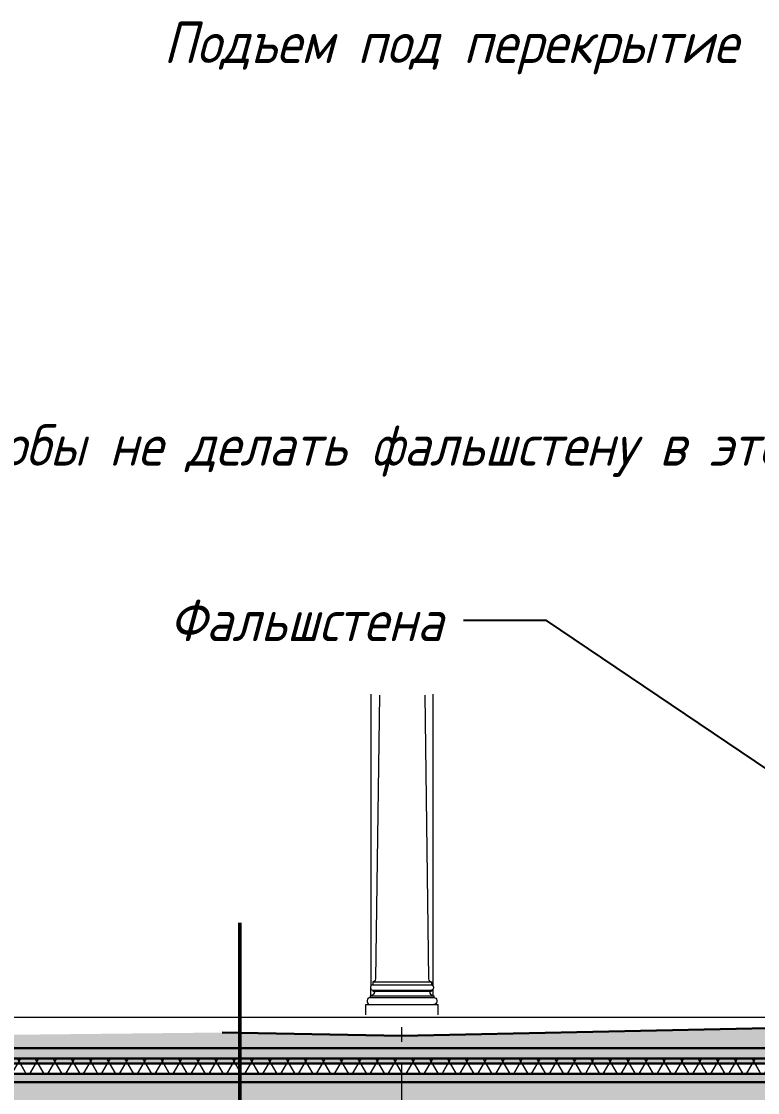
# Model space of a CAD drawing. Header units: millimetres. Extents: x -473555 to 660023, y 5037 to 453528.
# Drawn here: x 238666 to 245781, y 166503 to 176858 of the extents above; entities that cross this region are included whole.
import ezdxf
from ezdxf import colors
from ezdxf.entities.mleader import LeaderData, LeaderLine
from ezdxf.enums import TextEntityAlignment as Align
from ezdxf.math import Vec2, Vec3

# ---------------------------------------------------------------- set-up
doc = ezdxf.new("R2010")
doc.units = ezdxf.units.MM
doc.linetypes.add('Штрихпунктирная', pattern=[1093.611073, 529.166651, -211.666656, 141.111112, -211.666656])
for name, color, linetype, lineweight in [('2D - Общий_Ном._пера__2', 8, 'Continuous', 20), ('3D-сетки_Ном._пера__1', 7, 'Continuous', 30), ('3D-сетки_Ном._пера__2', 8, 'Continuous', 20), ('ВК_K1', 34, 'Continuous', 50), ('Конструктивный - Несущий_Ном._пера__93', 9, 'Continuous', 13), ('Механика_Ном._пера__93', 9, 'Continuous', 13), ('Структуры стальные_Ном._пера__1', 7, 'Continuous', 30), ('Структуры стальные_Ном._пера__98', 7, 'Continuous', 18)]:
    doc.layers.add(name, color=color, linetype=linetype, lineweight=lineweight)
doc.layers.add('ВК_text', color=102, linetype='Continuous')
doc.layers.add('Структуры стальные', color=7, linetype='Continuous')
for name, color, linetype, lineweight, plot in [('Перекрытия_Полы_Ном._пера__1', 7, 'Continuous', 30, False), ('Перекрытия_Полы_Ном._пера__2', 8, 'Continuous', 20, False), ('Перекрытия_Полы_Ном._пера__93', 9, 'Continuous', 13, False), ('Перекрытия_Полы_Ном._пера__97', 7, 'Continuous', 20, False)]:
    doc.layers.add(name, color=color, linetype=linetype, lineweight=lineweight, plot=plot)
doc.layers.add('Перекрытия_Полы_Ном._пера__45', color=7, linetype='Continuous', lineweight=20, true_color=0x00a4a4, plot=False)
doc.styles.add('ВК_текст_чертеж', font='isocpeur.ttf', dxfattribs={"width": 0.9, "oblique": 15})
doc.styles.add('СГЕНЕРИР_СТИЛЬ_3', font='arial.ttf')
pattern_1 = [(60, (219157.86, 167253.14), (-129.9038, 75), []), (120, (219157.86, 167253.14), (129.9038, 75), [])]
pattern_2 = [(0, (219157.9, 167253.1), (0, 779.423), [48.75, -401.25]), (0, (219382.9, 167642.85), (0, 779.423), [48.75, -401.25]), (60, (219157.9, 167253.1), (-675, 389.711), [48.75, -401.25]), (60, (219607.9, 167253.1), (-675, 389.711), [48.75, -401.25]), (120, (219206.6, 167253.1), (675, 389.711), [48.75, -401.25]), (120, (219656.6, 167253.1), (675, 389.711), [48.75, -401.25]), (0, (219157.86, 167328.14), (0, 150), [0, -150, 0, -225]), (45, (219232.86, 167328.14), (-106.066, 106.066), [0, -112.5, 0, -187.5])]
pattern_3 = [(45, (219157.86, 167453.14), (-63.63961, 63.63961), [0, -60, 0, -90]), (110, (219357.86, 167453.14), (84.57234, 30.78181), [0, -44, 0, -76])]

# ---------------------------------------------------------------- blocks, each defined once
blk = doc.blocks.new('Стандартный Маркер Сетки[162]', base_point=(23186, 0))
at = {"layer": 'Структуры стальные_Ном._пера__98', "linetype": 'Штрихпунктирная'}
blk.add_line((23186, -1000), (23186, 0), dxfattribs=at)
at = {"layer": 'Структуры стальные_Ном._пера__1', "style": 'СГЕНЕРИР_СТИЛЬ_3'}
blk.add_attdef('AC_MarkerText_1', text='', height=350, rotation=360, dxfattribs=at).set_placement((23186, -10483), align=Align.MIDDLE_CENTER)

msp = doc.modelspace()

# ---------------------------------------------------------------- hatches: boundary and pattern name
at = {"layer": '2D - Общий_Ном._пера__2', "linetype": 'Continuous', "lineweight": 0, "true_color": 0x9f9f9f}
msp.add_hatch(color=253, dxfattribs=at).paths.add_polyline_path([(266644.2, 166403.1), (232644.2, 166403.1), (232644.2, 166603.1), (266644.2, 166603.1)])
at = {"layer": '3D-сетки_Ном._пера__2', "linetype": 'Continuous'}
h = msp.add_hatch(dxfattribs=at)
h.set_pattern_fill('БЕТОН_ЛЁГКИЙ', color=256, style=0, pattern_type=2)
h.set_pattern_definition(pattern_2)
h.paths.add_polyline_path([(258781.4, 167083.7), (257044.2, 167053.1), (249694.3, 167203.1), (249694.2, 167203.1), (242344.2, 167053.1), (240607.1, 167083.7), (237794.8, 167053.1), (237794.8, 166833.1), (261593.7, 166833.1), (261593.7, 167133.1)])
h = msp.add_hatch(dxfattribs=at)
h.set_pattern_fill('БЕТОН_ЛЁГКИЙ', color=256, style=0, pattern_type=2)
h.set_pattern_definition(pattern_2)
h.paths.add_polyline_path([(258781.4, 167083.7), (257044.2, 167053.1), (249694.3, 167203.1), (249694.2, 167203.1), (242344.2, 167053.1), (240607.1, 167083.7), (237794.8, 167053.1), (237794.8, 166833.1), (261593.7, 166833.1), (261593.7, 167133.1)])
at = {"layer": 'Перекрытия_Полы_Ном._пера__2', "linetype": 'Continuous'}
h = msp.add_hatch(dxfattribs=at)
h.set_pattern_fill('БЕТОН_ЛЁГКИЙ', color=256, style=0, pattern_type=2)
h.set_pattern_definition(pattern_2)
h.paths.add_polyline_path([(261593.7, 166603.1), (261593.7, 166683.1), (232644.2, 166683.1), (232644.2, 166603.1)])
at = {"layer": 'Перекрытия_Полы_Ном._пера__45', "linetype": 'Continuous'}
h = msp.add_hatch(dxfattribs=at)
h.set_pattern_fill('ТЕПЛОИЗОЛЯЦИЯ', color=256, style=0, pattern_type=2)
h.set_pattern_definition(pattern_1)
h.paths.add_polyline_path([(261593.7, 166683.1), (261593.7, 166833.1), (232644.2, 166833.1), (232644.2, 166683.1)])
h = msp.add_hatch(dxfattribs=at)
h.set_pattern_fill('ТЕПЛОИЗОЛЯЦИЯ', color=256, style=0, pattern_type=2)
h.set_pattern_definition(pattern_1)
h.paths.add_polyline_path([(261593.7, 166683.1), (261593.7, 166833.1), (237794.8, 166833.1), (237794.8, 166683.1)])
h = msp.add_hatch(dxfattribs=at)
h.set_pattern_fill('ТЕПЛОИЗОЛЯЦИЯ', color=256, style=0, pattern_type=2)
h.set_pattern_definition(pattern_1)
h.paths.add_polyline_path([(261593.7, 166683.1), (261593.7, 166783.1), (232644.2, 166783.1), (232644.2, 166683.1)])
h = msp.add_hatch(dxfattribs=at)
h.set_pattern_fill('ТЕПЛОИЗОЛЯЦИЯ', color=256, style=0, pattern_type=2)
h.set_pattern_definition(pattern_1)
h.paths.add_polyline_path([(261593.7, 166683.1), (261593.7, 166783.1), (237794.8, 166783.1), (237794.8, 166683.1)])
at = {"layer": 'Перекрытия_Полы_Ном._пера__97', "linetype": 'Continuous'}
h = msp.add_hatch(dxfattribs=at)
h.set_pattern_fill('КАМЕНЬ_ТЁСАНЫЙ', color=256, style=0, pattern_type=2)
h.set_pattern_definition(pattern_3)
h.paths.add_polyline_path([(261593.7, 166783.1), (261593.7, 166933.1), (232644.2, 166933.1), (232644.2, 166783.1)])
h = msp.add_hatch(dxfattribs=at)
h.set_pattern_fill('КАМЕНЬ_ТЁСАНЫЙ', color=256, style=0, pattern_type=2)
h.set_pattern_definition(pattern_3)
h.paths.add_polyline_path([(261593.7, 166783.1), (261593.7, 166933.1), (237794.8, 166933.1), (237794.8, 166783.1)])

# ---------------------------------------------------------------- linework, layer by layer
at = {"layer": '3D-сетки_Ном._пера__1', "linetype": 'Continuous'}
for p, q in [((242344.2, 167053.1), (249694.2, 167203.1)), ((242344.2, 167053.1), (249694.2, 167203.1)), ((242344.2, 167053.1), (240607.1, 167083.7)), ((242344.2, 167053.1), (240607.1, 167083.7)), ((232644.2, 166833.1), (261593.7, 166833.1))]:
    msp.add_line(p, q, dxfattribs=at)
at = {"layer": 'ВК_K1', "linetype": 'Continuous'}
msp.add_line((240776.8, 159979.7), (240776.8, 168143.7), dxfattribs=at)
at = {"layer": 'Конструктивный - Несущий_Ном._пера__93', "linetype": 'Continuous'}
for p, q in [((242045.2, 167533.8), (242045.2, 170353.2)), ((242045.2, 167533.8), (242045.2, 170353.2)), ((242645.2, 167532.5), (242645.2, 170353.2)), ((242645.2, 167532.5), (242645.2, 170353.2)), ((242044.2, 167442.1), (242044.2, 167504.9)), ((242044.2, 167442.1), (242044.2, 167504.9)), ((242644.2, 167442.5), (242644.2, 167503.3)), ((242644.2, 167442.5), (242644.2, 167503.3))]:
    msp.add_line(p, q, dxfattribs=at)
at = {"layer": 'Механика_Ном._пера__93', "linetype": 'Continuous'}
for p, q in [((242125.8, 170343.4), (242089.3, 167602.9)), ((242125.8, 170343.4), (242089.3, 167602.9)), ((242563.7, 170343.4), (242600.2, 167602.9)), ((242563.7, 170343.4), (242600.2, 167602.9)), ((242047.9, 167537.7), (242043.3, 167531.1)), ((242047.9, 167537.7), (242043.3, 167531.1)), ((242054, 167542), (242047.9, 167537.7)), ((242054, 167542), (242047.9, 167537.7)), ((242060.9, 167543.4), (242054, 167542)), ((242060.9, 167543.4), (242054, 167542)), ((242070.8, 167575.3), (242060.9, 167573.1)), ((242070.8, 167575.3), (242060.9, 167573.1)), ((242060.9, 167573.1), (242095.1, 167573.1)), ((242060.9, 167573.1), (242060.9, 167543.4)), ((242060.9, 167573.1), (242095.1, 167573.1)), ((242060.9, 167573.1), (242060.9, 167543.4)), ((242060.9, 167543.4), (242095.1, 167543.4)), ((242060.9, 167543.4), (242095.1, 167543.4)), ((242079.5, 167581.6), (242070.8, 167575.3)), ((242079.5, 167581.6), (242070.8, 167575.3)), ((242085.9, 167591.2), (242079.5, 167581.6)), ((242085.9, 167591.2), (242079.5, 167581.6)), ((242089.3, 167602.9), (242085.9, 167591.2)), ((242089.3, 167602.9), (242085.9, 167591.2)), ((242095.1, 167573.1), (242159.5, 167573.1)), ((242095.1, 167573.1), (242159.5, 167573.1)), ((242095.1, 167543.4), (242159.5, 167543.4)), ((242095.1, 167543.4), (242159.5, 167543.4)), ((242159.5, 167573.1), (242246.2, 167573.1)), ((242159.5, 167573.1), (242246.2, 167573.1)), ((242159.5, 167543.4), (242246.2, 167543.4)), ((242159.5, 167543.4), (242246.2, 167543.4)), ((242246.2, 167573.1), (242344.8, 167573.1)), ((242246.2, 167573.1), (242344.8, 167573.1)), ((242246.2, 167543.4), (242344.8, 167543.4)), ((242246.2, 167543.4), (242344.8, 167543.4)), ((242344.8, 167573.1), (242443.3, 167573.1)), ((242344.8, 167573.1), (242443.3, 167573.1)), ((242344.8, 167543.4), (242443.3, 167543.4)), ((242344.8, 167543.4), (242443.3, 167543.4)), ((242443.3, 167573.1), (242530, 167573.1)), ((242443.3, 167573.1), (242530, 167573.1)), ((242443.3, 167543.4), (242530, 167543.4)), ((242443.3, 167543.4), (242530, 167543.4)), ((242530, 167573.1), (242594.4, 167573.1)), ((242530, 167573.1), (242594.4, 167573.1)), ((242530, 167543.4), (242594.4, 167543.4)), ((242530, 167543.4), (242594.4, 167543.4)), ((242594.4, 167573.1), (242628.6, 167573.1)), ((242594.4, 167573.1), (242628.6, 167573.1)), ((242594.4, 167543.4), (242628.6, 167543.4)), ((242594.4, 167543.4), (242628.6, 167543.4)), ((242600.2, 167602.9), (242603.6, 167591.2)), ((242600.2, 167602.9), (242603.6, 167591.2)), ((242603.6, 167591.2), (242610, 167581.6)), ((242603.6, 167591.2), (242610, 167581.6)), ((242610, 167581.6), (242618.7, 167575.3)), ((242610, 167581.6), (242618.7, 167575.3)), ((242618.7, 167575.3), (242628.6, 167573.1)), ((242618.7, 167575.3), (242628.6, 167573.1)), ((242628.6, 167573.1), (242628.6, 167543.4)), ((242628.6, 167573.1), (242628.6, 167543.4)), ((242628.6, 167543.4), (242635.5, 167542)), ((242628.6, 167543.4), (242635.5, 167542)), ((242635.5, 167542), (242641.6, 167537.7)), ((242635.5, 167542), (242641.6, 167537.7)), ((242641.6, 167537.7), (242646.2, 167531.1)), ((242641.6, 167537.7), (242646.2, 167531.1)), ((242061.3, 167448.3), (242036.6, 167439.3)), ((242061.3, 167448.3), (242036.6, 167439.3)), ((242036.6, 167439.3), (242073.7, 167439.3)), ((242036.6, 167439.3), (242036.6, 167422.5)), ((242036.6, 167439.3), (242073.7, 167439.3)), ((242036.6, 167439.3), (242036.6, 167422.5)), ((242043.3, 167531.1), (242040.9, 167523)), ((242043.3, 167531.1), (242040.9, 167523)), ((242040.9, 167523), (242040.9, 167514.3)), ((242040.9, 167523), (242040.9, 167514.3)), ((242040.9, 167514.3), (242043.3, 167506.2)), ((242040.9, 167514.3), (242043.3, 167506.2)), ((242043.3, 167506.2), (242047.9, 167499.6)), ((242043.3, 167506.2), (242047.9, 167499.6)), ((242047.9, 167499.6), (242054, 167495.3)), ((242047.9, 167499.6), (242054, 167495.3)), ((242054, 167495.3), (242060.9, 167493.9)), ((242054, 167495.3), (242060.9, 167493.9)), ((242060.9, 167493.8), (242095.1, 167493.8)), ((242060.9, 167493.8), (242060.9, 167483.9)), ((242060.9, 167493.8), (242095.1, 167493.8)), ((242060.9, 167493.8), (242060.9, 167483.9)), ((242060.9, 167483.9), (242095.1, 167483.9)), ((242060.9, 167483.9), (242066.1, 167482.9)), ((242060.9, 167483.9), (242095.1, 167483.9)), ((242060.9, 167483.9), (242066.1, 167482.9)), ((242069.4, 167454.8), (242061.3, 167448.3)), ((242069.4, 167454.8), (242061.3, 167448.3)), ((242066.1, 167482.9), (242074, 167479.1)), ((242066.1, 167482.9), (242074, 167479.1)), ((242075.5, 167464.1), (242069.4, 167454.8)), ((242075.5, 167464.1), (242069.4, 167454.8)), ((242073.7, 167439.3), (242143.6, 167439.3)), ((242073.7, 167439.3), (242143.6, 167439.3)), ((242074, 167479.1), (242075.8, 167477.1)), ((242074, 167479.1), (242075.8, 167477.1)), ((242076.8, 167467.7), (242075.5, 167464.1)), ((242076.8, 167467.7), (242075.5, 167464.1)), ((242075.8, 167477.1), (242077, 167474.4)), ((242075.8, 167477.1), (242077, 167474.4)), ((242077.4, 167471.5), (242076.8, 167467.7)), ((242077.4, 167471.5), (242076.8, 167467.7)), ((242077, 167474.4), (242077.4, 167471.5)), ((242077, 167474.4), (242077.4, 167471.5)), ((242095.1, 167493.8), (242159.5, 167493.8)), ((242095.1, 167493.8), (242159.5, 167493.8)), ((242095.1, 167483.9), (242159.5, 167483.9)), ((242095.1, 167483.9), (242159.5, 167483.9)), ((242143.6, 167439.3), (242237.7, 167439.3)), ((242143.6, 167439.3), (242237.7, 167439.3)), ((242159.5, 167493.8), (242246.2, 167493.8)), ((242159.5, 167493.8), (242246.2, 167493.8)), ((242159.5, 167483.9), (242246.2, 167483.9)), ((242159.5, 167483.9), (242246.2, 167483.9)), ((242237.7, 167439.3), (242344.8, 167439.3)), ((242237.7, 167439.3), (242344.8, 167439.3)), ((242246.2, 167493.8), (242344.8, 167493.8)), ((242246.2, 167493.8), (242344.8, 167493.8)), ((242246.2, 167483.9), (242344.8, 167483.9)), ((242246.2, 167483.9), (242344.8, 167483.9)), ((242344.8, 167493.8), (242443.3, 167493.8)), ((242344.8, 167493.8), (242443.3, 167493.8)), ((242344.8, 167483.9), (242443.3, 167483.9)), ((242344.8, 167483.9), (242443.3, 167483.9)), ((242344.8, 167439.3), (242451.8, 167439.3)), ((242344.8, 167439.3), (242451.8, 167439.3)), ((242443.3, 167493.8), (242530, 167493.8)), ((242443.3, 167493.8), (242530, 167493.8)), ((242443.3, 167483.9), (242530, 167483.9)), ((242443.3, 167483.9), (242530, 167483.9)), ((242451.8, 167439.3), (242545.9, 167439.3)), ((242451.8, 167439.3), (242545.9, 167439.3)), ((242530, 167493.8), (242594.4, 167493.8)), ((242530, 167493.8), (242594.4, 167493.8)), ((242530, 167483.9), (242594.4, 167483.9)), ((242530, 167483.9), (242594.4, 167483.9)), ((242545.9, 167439.3), (242615.8, 167439.3)), ((242545.9, 167439.3), (242615.8, 167439.3)), ((242594.4, 167493.8), (242628.6, 167493.8)), ((242594.4, 167493.8), (242628.6, 167493.8)), ((242594.4, 167483.9), (242628.6, 167483.9)), ((242594.4, 167483.9), (242628.6, 167483.9)), ((242612.6, 167474.4), (242612.1, 167471.5)), ((242612.6, 167474.4), (242612.1, 167471.5)), ((242612.1, 167471.5), (242612.7, 167467.7)), ((242612.1, 167471.5), (242612.7, 167467.7)), ((242613.7, 167477.1), (242612.6, 167474.4)), ((242613.7, 167477.1), (242612.6, 167474.4)), ((242612.7, 167467.7), (242614, 167464.1)), ((242612.7, 167467.7), (242614, 167464.1)), ((242615.5, 167479.1), (242613.7, 167477.1)), ((242615.5, 167479.1), (242613.7, 167477.1)), ((242614, 167464.1), (242620.1, 167454.8)), ((242614, 167464.1), (242620.1, 167454.8)), ((242623.4, 167482.9), (242615.5, 167479.1)), ((242623.4, 167482.9), (242615.5, 167479.1)), ((242615.8, 167439.3), (242652.9, 167439.3)), ((242615.8, 167439.3), (242652.9, 167439.3)), ((242620.1, 167454.8), (242628.2, 167448.3)), ((242620.1, 167454.8), (242628.2, 167448.3)), ((242628.6, 167483.9), (242623.4, 167482.9)), ((242628.6, 167483.9), (242623.4, 167482.9)), ((242628.2, 167448.3), (242652.9, 167439.3)), ((242628.2, 167448.3), (242652.9, 167439.3)), ((242635.5, 167495.3), (242628.6, 167493.9)), ((242635.5, 167495.3), (242628.6, 167493.9)), ((242628.6, 167493.8), (242628.6, 167483.9)), ((242628.6, 167493.8), (242628.6, 167483.9)), ((242641.6, 167499.6), (242635.5, 167495.3)), ((242641.6, 167499.6), (242635.5, 167495.3)), ((242646.2, 167506.2), (242641.6, 167499.6)), ((242646.2, 167506.2), (242641.6, 167499.6)), ((242646.2, 167531.1), (242648.6, 167523)), ((242646.2, 167531.1), (242648.6, 167523)), ((242648.6, 167514.3), (242646.2, 167506.2)), ((242648.6, 167514.3), (242646.2, 167506.2)), ((242648.6, 167523), (242648.6, 167514.3)), ((242648.6, 167523), (242648.6, 167514.3)), ((242652.9, 167439.3), (242652.9, 167422.5)), ((242652.9, 167439.3), (242652.9, 167422.5)), ((241994.8, 167353.1), (242694.8, 167353.1)), ((241994.8, 167253.1), (241994.8, 167353.1)), ((241994.8, 167353.1), (242694.8, 167353.1)), ((241994.8, 167253.1), (241994.8, 167353.1)), ((242012, 167405.3), (242008.6, 167393.9)), ((242012, 167405.3), (242008.6, 167393.9)), ((242008.6, 167393.9), (242008.6, 167381.8)), ((242008.6, 167393.9), (242008.6, 167381.8)), ((242008.6, 167381.8), (242012, 167370.4)), ((242008.6, 167381.8), (242012, 167370.4)), ((242018.3, 167414.5), (242012, 167405.3)), ((242018.3, 167414.5), (242012, 167405.3)), ((242012, 167370.4), (242018.3, 167361.1)), ((242012, 167370.4), (242018.3, 167361.1)), ((242026.9, 167420.5), (242018.3, 167414.5)), ((242026.9, 167420.5), (242018.3, 167414.5)), ((242018.3, 167361.1), (242026.9, 167355.1)), ((242018.3, 167361.1), (242026.9, 167355.1)), ((242036.6, 167422.5), (242026.9, 167420.5)), ((242036.6, 167422.5), (242026.9, 167420.5)), ((242026.9, 167355.1), (242036.6, 167353.1)), ((242026.9, 167355.1), (242036.6, 167353.1)), ((242036.6, 167422.5), (242073.7, 167422.5)), ((242036.6, 167422.5), (242073.7, 167422.5)), ((242073.7, 167422.5), (242143.6, 167422.5)), ((242073.7, 167422.5), (242143.6, 167422.5)), ((242143.6, 167422.5), (242237.7, 167422.5)), ((242143.6, 167422.5), (242237.7, 167422.5)), ((242237.7, 167422.5), (242344.8, 167422.5)), ((242237.7, 167422.5), (242344.8, 167422.5)), ((242344.8, 167422.5), (242451.8, 167422.5)), ((242344.8, 167422.5), (242451.8, 167422.5)), ((242451.8, 167422.5), (242545.9, 167422.5)), ((242451.8, 167422.5), (242545.9, 167422.5)), ((242545.9, 167422.5), (242615.8, 167422.5)), ((242545.9, 167422.5), (242615.8, 167422.5)), ((242615.8, 167422.5), (242652.9, 167422.5)), ((242615.8, 167422.5), (242652.9, 167422.5)), ((242652.9, 167422.5), (242662.6, 167420.5)), ((242652.9, 167422.5), (242662.6, 167420.5)), ((242662.6, 167355.1), (242652.9, 167353.1)), ((242662.6, 167355.1), (242652.9, 167353.1)), ((242662.6, 167420.5), (242671.2, 167414.5)), ((242662.6, 167420.5), (242671.2, 167414.5)), ((242671.2, 167361.1), (242662.6, 167355.1)), ((242671.2, 167361.1), (242662.6, 167355.1)), ((242671.2, 167414.5), (242677.5, 167405.3)), ((242671.2, 167414.5), (242677.5, 167405.3)), ((242677.5, 167370.4), (242671.2, 167361.1)), ((242677.5, 167370.4), (242671.2, 167361.1)), ((242677.5, 167405.3), (242680.9, 167393.9)), ((242677.5, 167405.3), (242680.9, 167393.9)), ((242680.9, 167381.8), (242677.5, 167370.4)), ((242680.9, 167381.8), (242677.5, 167370.4)), ((242680.9, 167393.9), (242680.9, 167381.8)), ((242680.9, 167393.9), (242680.9, 167381.8)), ((242694.8, 167253.1), (242694.8, 167353.1)), ((242694.8, 167253.1), (242694.8, 167353.1))]:
    msp.add_line(p, q, dxfattribs=at)
at = {"layer": 'Перекрытия_Полы_Ном._пера__1', "linetype": 'Continuous'}
for p, q in [((232644.2, 166933.1), (261593.7, 166933.1)), ((237794.8, 166833.1), (261593.7, 166833.1)), ((237794.8, 166833.1), (261593.7, 166833.1)), ((232644.2, 166783.1), (261593.7, 166783.1)), ((237794.8, 166783.1), (261593.7, 166783.1)), ((237794.8, 166783.1), (261593.7, 166783.1)), ((261593.7, 166683.1), (232644.2, 166683.1)), ((232644.2, 166603.1), (266644.2, 166603.1))]:
    msp.add_line(p, q, dxfattribs=at)
at = {"layer": 'Перекрытия_Полы_Ном._пера__93', "linetype": 'Continuous'}
msp.add_line((237794.8, 167233.1), (247594.2, 167233.1), dxfattribs=at)
msp.add_line((237794.8, 167233.1), (247594.2, 167233.1), dxfattribs=at)

# ---------------------------------------------------------------- block references
at = {"layer": 'Структуры стальные', "color": 8, "linetype": 'Continuous', "lineweight": 20}
msp.add_blockref('Стандартный Маркер Сетки[162]', (242344.2, 167253.1), dxfattribs=at)

# ---------------------------------------------------------------- leaders
at = {"layer": 'ВК_text', "color": 1}
ml = msp.add_multileader_mtext('Standard', dxfattribs=at)
ml.set_content('Подъем под перекрытие в декоративной отделке колонны', color=1, style='ВК_текст_чертеж')
ml.set_leader_properties()
ml.build(insert=Vec2(0, 0))
ml.multileader.update_dxf_attribs({"arrow_head_size": 400, "scale": 100})
ctx = ml.context
ctx.base_point, ctx.scale, ctx.char_height, ctx.arrow_head_size, ctx.landing_gap_size, ctx.plane_origin = Vec3(247404.5, 176655), 100, 400, 400, 200, Vec3(253466.3, 170463.9)
ctx.text_align_type = 2
notes = []
notes.append((ctx, [(1, (1, 1, 0), (254561.7, 176655), (-1, 0), 800, [(0, [(256744.2, 165399.9), (257344.2, 165678)], 0, [])])]))
ctx.mtext.insert, ctx.mtext.width, ctx.mtext.alignment, ctx.mtext.flow_direction = Vec3(253561.7, 176855), 7226.784, 3, 5
ml = msp.add_multileader_mtext('Standard', dxfattribs=at)
ml.set_content('Эти трубы можно вынести за ось 5 в следующее помещение, чтобы не делать фальшстену в этом помещении', color=1, style='ВК_текст_чертеж')
ml.set_leader_properties()
ml.build(insert=Vec2(0, 0))
ml.multileader.update_dxf_attribs({"arrow_head_size": 400, "scale": 100})
ctx = ml.context
ctx.base_point, ctx.scale, ctx.char_height, ctx.arrow_head_size, ctx.landing_gap_size, ctx.plane_origin = Vec3(242066.2, 172733.8), 100, 400, 400, 200, Vec3(249028, 166542.7)
ctx.text_align_type = 2
notes.append((ctx, [(1, (1, 1, 0), (250123.3, 172733.8), (-1, 0), 800, [(2, [(251881.7, 163703.1)], 0, [])])]))
ctx.mtext.insert, ctx.mtext.width, ctx.mtext.alignment, ctx.mtext.flow_direction = Vec3(249123.3, 172963.8), 7226.784, 3, 5
at = {"layer": 'ВК_text'}
ml = msp.add_multileader_mtext('Standard', dxfattribs=at)
ml.set_content('Фальшстена', color=256, style='ВК_текст_чертеж')
ml.set_leader_properties()
ml.build(insert=Vec2(0, 0))
ml.multileader.update_dxf_attribs({"arrow_head_size": 400, "scale": 100})
ctx = ml.context
ctx.base_point, ctx.scale, ctx.char_height, ctx.arrow_head_size, ctx.landing_gap_size, ctx.plane_origin = Vec3(239696.4, 171067.1), 100, 400, 400, 200, Vec3(242644.2, 164876)
ctx.text_align_type = 2
notes.append((ctx, [(1, (1, 1, 0), (243739.6, 171067.1), (-1, 0), 800, [(3, [(246944.2, 165115.9), (242644.2, 164876), (247544.2, 166280.9), (251844.2, 165599.7)], 0, [])])]))
ctx.mtext.insert, ctx.mtext.alignment, ctx.mtext.flow_direction = Vec3(242739.6, 171267.1), 3, 5
for ctx, leaders in notes:
    for number, flags, end, landing, length, lines in leaders:
        leader = LeaderData()
        leader.index, (leader.has_last_leader_line, leader.has_dogleg_vector, leader.attachment_direction) = number, flags
        leader.last_leader_point, leader.dogleg_vector, leader.dogleg_length = Vec3(end), Vec3(landing), length
        for number, points, colour, breaks in lines:
            line = LeaderLine()
            line.index, line.vertices, line.color, line.breaks = number, Vec3.list(points), colors.encode_raw_color(colour), breaks
            leader.lines.append(line)
        ctx.leaders.append(leader)

doc.saveas('drawing.dxf')
